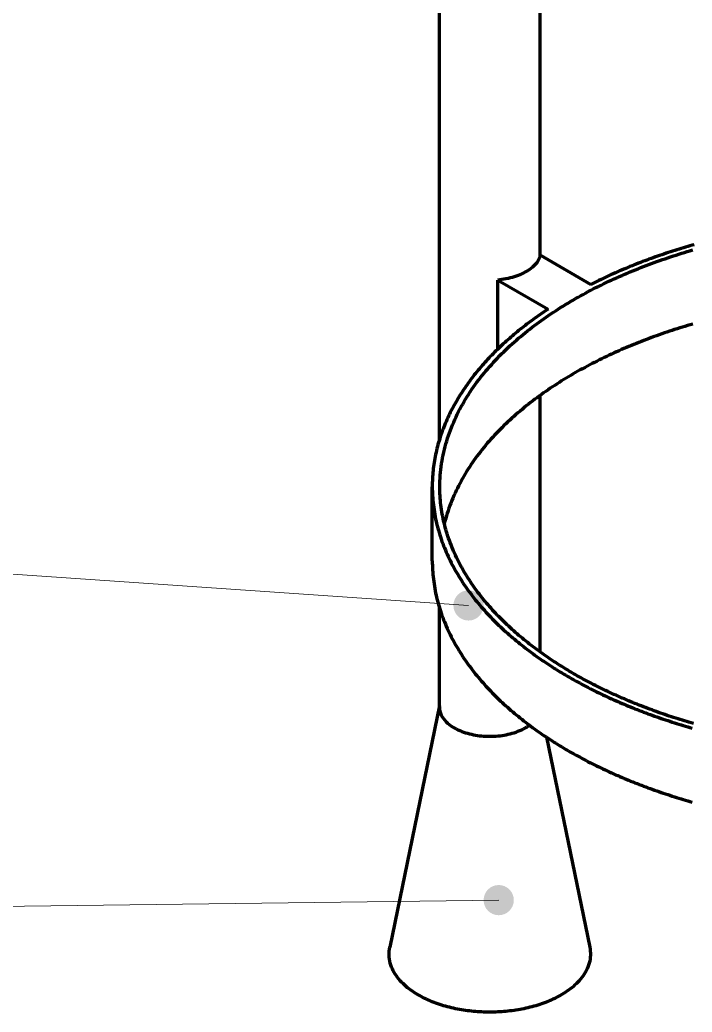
# Model space of a CAD drawing. Header units: millimetres. Extents: x 0 to 594, y 0 to 420.
# Drawn here: x 150.46 to 177.16, y 191.42 to 230.82 of the extents above; entities that cross this region are included whole.
import ezdxf

# ---------------------------------------------------------------- set-up
doc = ezdxf.new("R2010")
doc.units = ezdxf.units.MM
doc.layers.add('01-VISIBLE', color=7, linetype='CONTINUOUS', lineweight=70)
doc.layers.add('08-FINA', color=5, linetype='CONTINUOUS', lineweight=18)

msp = doc.modelspace()

# ---------------------------------------------------------------- hatches: boundary and pattern name
at = {"layer": '08-FINA'}
h = msp.add_hatch(color=7, dxfattribs=at)
h.dxf.hatch_style = 1
edge = h.paths.add_edge_path()
edge.add_arc((168.274, 207.566), 0.6, 0, 360)
h = msp.add_hatch(color=7, dxfattribs=at)
h.dxf.hatch_style = 1
edge = h.paths.add_edge_path()
edge.add_arc((169.474, 195.866), 0.6, 0, 360)

# ---------------------------------------------------------------- linework, layer by layer
at = {"layer": '01-VISIBLE'}
for p, q in [((167.117, 214.14), (167.117, 233.421)), ((171.117, 221.419), (171.117, 233.421)), ((171.132, 221.468), (173.132, 220.313)), ((169.435, 220.488), (171.435, 219.333)), ((169.435, 217.744), (169.435, 220.488)), ((171.117, 205.72), (171.117, 215.904)), ((166.835, 209.343), (166.835, 212.282)), ((167.117, 203.525), (167.117, 207.485)), ((167.117, 203.593), (165.145, 193.999)), ((171.376, 202.331), (173.089, 193.999))]:
    msp.add_line(p, q, dxfattribs=at)
for points in [[(177.237, 221.889), (177.151, 221.865), (177.065, 221.84), (176.978, 221.815), (176.892, 221.789), (176.806, 221.764), (176.72, 221.738), (176.634, 221.711), (176.548, 221.685), (176.462, 221.658), (176.377, 221.631), (176.291, 221.603), (176.206, 221.575), (176.12, 221.547), (176.035, 221.519), (175.95, 221.49), (175.865, 221.461), (175.78, 221.431), (175.695, 221.402), (175.61, 221.372), (175.526, 221.341), (175.441, 221.311), (175.357, 221.279), (175.273, 221.248), (175.189, 221.216), (175.105, 221.184), (175.021, 221.152), (174.937, 221.119), (174.853, 221.086), (174.77, 221.053), (174.687, 221.019), (174.603, 220.985), (174.52, 220.951), (174.437, 220.916), (174.355, 220.881), (174.272, 220.846), (174.19, 220.81), (174.107, 220.774), (174.025, 220.737), (173.943, 220.701), (173.861, 220.664), (173.78, 220.626), (173.698, 220.588), (173.617, 220.55), (173.536, 220.511), (173.455, 220.472), (173.374, 220.433), (173.293, 220.393), (173.213, 220.353), (173.132, 220.313)], [(167.135, 212.282), (167.136, 212.397), (167.139, 212.512), (167.145, 212.626), (167.152, 212.741), (167.162, 212.855), (167.174, 212.97), (167.188, 213.084), (167.204, 213.197), (167.222, 213.311), (167.243, 213.424), (167.265, 213.536), (167.289, 213.648), (167.316, 213.76), (167.344, 213.871), (167.375, 213.982), (167.407, 214.092), (167.441, 214.202), (167.477, 214.311), (167.515, 214.419), (167.555, 214.527), (167.596, 214.634), (167.64, 214.741), (167.685, 214.846), (167.731, 214.951), (167.78, 215.055), (167.83, 215.159), (167.881, 215.261), (167.934, 215.363), (167.989, 215.464), (168.045, 215.564), (168.103, 215.664), (168.161, 215.762), (168.222, 215.86), (168.283, 215.957), (168.346, 216.053), (168.411, 216.148), (168.476, 216.242), (168.543, 216.336), (168.611, 216.428), (168.68, 216.52), (168.75, 216.611), (168.821, 216.701), (168.894, 216.79), (168.967, 216.878), (169.042, 216.966), (169.117, 217.052), (169.194, 217.138), (169.271, 217.223), (169.349, 217.307), (169.428, 217.39), (169.509, 217.472), (169.589, 217.554), (169.671, 217.634), (169.754, 217.714), (169.837, 217.793), (169.921, 217.871), (170.006, 217.949), (170.092, 218.025), (170.178, 218.101), (170.265, 218.176), (170.353, 218.25), (170.441, 218.323), (170.53, 218.396), (170.62, 218.468), (170.71, 218.539), (170.801, 218.609), (170.892, 218.678), (170.984, 218.747), (171.077, 218.815), (171.17, 218.882), (171.264, 218.949), (171.358, 219.014), (171.453, 219.079), (171.548, 219.144), (171.643, 219.207), (171.739, 219.27), (171.836, 219.332), (171.933, 219.394), (172.03, 219.454), (172.128, 219.515), (172.227, 219.574), (172.325, 219.633), (172.424, 219.691), (172.524, 219.748), (172.624, 219.805), (172.724, 219.861), (172.824, 219.916), (172.925, 219.971), (173.027, 220.025), (173.128, 220.079), (173.23, 220.131), (173.332, 220.184), (173.435, 220.235), (173.538, 220.286), (173.641, 220.337), (173.745, 220.386), (173.848, 220.436), (173.953, 220.484), (174.057, 220.532), (174.161, 220.579), (174.266, 220.626), (174.371, 220.672), (174.477, 220.718), (174.583, 220.763), (174.688, 220.807), (174.795, 220.851), (174.901, 220.895), (175.007, 220.937), (175.114, 220.98), (175.221, 221.021), (175.328, 221.062), (175.436, 221.103), (175.544, 221.143), (175.651, 221.182), (175.759, 221.221), (175.868, 221.26), (175.976, 221.297), (176.085, 221.335), (176.193, 221.372), (176.302, 221.408), (176.412, 221.444), (176.521, 221.479), (176.63, 221.514), (176.74, 221.548), (176.85, 221.581), (176.96, 221.615), (177.07, 221.647), (177.18, 221.68)], [(171.132, 221.468), (171.106, 221.389), (171.071, 221.314), (171.03, 221.242), (170.982, 221.175), (170.93, 221.111), (170.872, 221.051), (170.811, 220.996), (170.747, 220.943), (170.68, 220.895), (170.611, 220.849), (170.54, 220.807), (170.467, 220.768), (170.392, 220.732), (170.317, 220.699), (170.24, 220.668), (170.162, 220.64), (170.083, 220.614), (170.004, 220.591), (169.924, 220.57), (169.843, 220.551), (169.762, 220.534), (169.681, 220.519), (169.599, 220.507), (169.517, 220.496), (169.435, 220.488)], [(171.435, 219.333), (171.368, 219.289), (171.301, 219.244), (171.235, 219.199), (171.168, 219.153), (171.102, 219.107), (171.036, 219.061), (170.97, 219.015), (170.905, 218.968), (170.84, 218.921), (170.775, 218.873), (170.71, 218.825), (170.645, 218.777), (170.581, 218.728), (170.518, 218.679), (170.454, 218.63), (170.391, 218.58), (170.328, 218.53), (170.265, 218.479), (170.203, 218.428), (170.141, 218.377), (170.079, 218.325), (170.017, 218.273), (169.956, 218.221), (169.896, 218.168), (169.835, 218.115), (169.775, 218.061), (169.715, 218.007), (169.656, 217.953), (169.597, 217.898), (169.538, 217.843), (169.48, 217.787), (169.422, 217.732), (169.365, 217.675), (169.308, 217.618), (169.251, 217.561), (169.195, 217.504), (169.139, 217.446), (169.083, 217.387), (169.028, 217.328), (168.974, 217.269), (168.92, 217.21), (168.866, 217.149), (168.813, 217.089), (168.76, 217.028), (168.708, 216.967), (168.656, 216.905), (168.605, 216.843), (168.555, 216.78), (168.504, 216.718), (168.455, 216.654), (168.406, 216.59), (168.357, 216.526), (168.309, 216.462), (168.262, 216.396), (168.215, 216.331), (168.169, 216.265), (168.123, 216.199), (168.078, 216.132), (168.033, 216.065), (167.99, 215.997), (167.946, 215.93), (167.904, 215.861), (167.862, 215.792), (167.821, 215.723), (167.78, 215.654), (167.74, 215.584), (167.701, 215.513), (167.663, 215.443), (167.625, 215.371), (167.588, 215.3), (167.552, 215.228), (167.517, 215.156), (167.482, 215.083), (167.448, 215.01), (167.415, 214.937), (167.383, 214.863), (167.351, 214.789), (167.321, 214.714), (167.291, 214.639), (167.262, 214.564), (167.234, 214.489), (167.207, 214.413), (167.18, 214.337), (167.155, 214.261), (167.13, 214.184), (167.107, 214.107), (167.084, 214.03), (167.062, 213.952), (167.041, 213.874), (167.022, 213.796), (167.003, 213.718), (166.985, 213.64), (166.968, 213.561), (166.952, 213.482), (166.937, 213.403), (166.923, 213.324), (166.91, 213.244), (166.898, 213.165), (166.887, 213.085), (166.877, 213.005), (166.868, 212.925), (166.861, 212.845), (166.854, 212.765), (166.848, 212.684), (166.843, 212.604), (166.84, 212.524), (166.837, 212.443), (166.835, 212.363), (166.835, 212.282)], [(177.177, 218.739), (177.074, 218.709), (176.971, 218.679), (176.868, 218.648), (176.766, 218.616), (176.663, 218.584), (176.561, 218.552), (176.458, 218.519), (176.356, 218.486), (176.254, 218.452), (176.152, 218.418), (176.051, 218.384), (175.949, 218.349), (175.848, 218.313), (175.746, 218.277), (175.645, 218.241), (175.545, 218.204), (175.444, 218.166), (175.343, 218.129), (175.243, 218.09), (175.143, 218.051), (175.043, 218.012), (174.943, 217.972), (174.844, 217.932), (174.744, 217.891), (174.645, 217.85), (174.546, 217.808), (174.447, 217.766), (174.349, 217.723), (174.251, 217.68), (174.153, 217.636), (174.055, 217.592), (173.957, 217.547), (173.86, 217.501), (173.763, 217.456), (173.666, 217.409), (173.569, 217.362), (173.473, 217.315), (173.377, 217.267), (173.281, 217.218), (173.185, 217.169), (173.09, 217.119), (172.995, 217.069), (172.901, 217.018), (172.806, 216.967), (172.712, 216.915), (172.618, 216.863), (172.525, 216.809), (172.432, 216.756), (172.339, 216.702), (172.247, 216.647), (172.155, 216.591), (172.063, 216.535), (171.972, 216.479), (171.881, 216.422), (171.791, 216.364), (171.7, 216.305), (171.611, 216.246), (171.521, 216.187), (171.433, 216.126), (171.344, 216.065), (171.256, 216.004), (171.169, 215.942), (171.081, 215.879), (170.995, 215.815), (170.909, 215.751), (170.823, 215.686), (170.738, 215.621), (170.653, 215.555), (170.569, 215.488), (170.486, 215.42), (170.403, 215.352), (170.32, 215.283), (170.238, 215.214), (170.157, 215.143), (170.077, 215.072), (169.997, 215.001), (169.917, 214.928), (169.839, 214.855), (169.761, 214.781), (169.683, 214.707), (169.607, 214.631), (169.531, 214.555), (169.456, 214.479), (169.381, 214.401), (169.308, 214.323), (169.235, 214.244), (169.163, 214.164), (169.092, 214.084), (169.021, 214.003), (168.952, 213.921), (168.883, 213.838), (168.816, 213.754), (168.749, 213.67), (168.683, 213.585), (168.619, 213.5), (168.555, 213.413), (168.492, 213.326), (168.431, 213.238), (168.37, 213.149), (168.311, 213.06), (168.253, 212.969), (168.195, 212.878), (168.14, 212.787), (168.085, 212.694), (168.031, 212.601), (167.979, 212.507), (167.928, 212.413), (167.879, 212.317), (167.831, 212.221), (167.784, 212.125), (167.738, 212.027), (167.695, 211.929), (167.652, 211.831), (167.611, 211.731), (167.572, 211.631), (167.534, 211.531), (167.497, 211.43), (167.463, 211.328), (167.429, 211.226), (167.398, 211.123), (167.368, 211.02), (167.34, 210.916), (167.314, 210.812)], [(166.835, 212.282), (166.836, 212.19), (166.838, 212.097), (166.841, 212.005), (166.846, 211.913), (166.852, 211.821), (166.86, 211.729), (166.869, 211.637), (166.879, 211.545), (166.891, 211.453), (166.904, 211.362), (166.918, 211.27), (166.934, 211.179), (166.951, 211.089), (166.969, 210.998), (166.989, 210.908), (167.009, 210.818), (167.032, 210.728), (167.055, 210.639), (167.08, 210.55), (167.106, 210.461), (167.133, 210.373), (167.161, 210.285), (167.19, 210.197), (167.221, 210.11), (167.253, 210.024), (167.286, 209.937), (167.32, 209.851), (167.355, 209.766), (167.391, 209.681), (167.429, 209.597), (167.467, 209.513), (167.507, 209.429), (167.547, 209.346), (167.589, 209.263), (167.631, 209.181), (167.675, 209.1), (167.719, 209.019), (167.764, 208.938), (167.81, 208.858), (167.858, 208.779), (167.906, 208.7), (167.954, 208.622), (168.004, 208.544), (168.055, 208.467), (168.106, 208.39), (168.158, 208.314), (168.211, 208.238), (168.265, 208.163), (168.32, 208.088), (168.375, 208.014), (168.431, 207.941), (168.488, 207.868), (168.545, 207.795), (168.603, 207.724), (168.662, 207.652), (168.721, 207.582), (168.781, 207.512), (168.842, 207.442), (168.903, 207.373), (168.965, 207.304), (169.028, 207.236), (169.091, 207.169), (169.155, 207.102), (169.219, 207.036), (169.284, 206.97), (169.349, 206.904), (169.415, 206.84), (169.481, 206.775), (169.548, 206.712), (169.616, 206.648), (169.683, 206.586), (169.752, 206.524), (169.821, 206.462), (169.89, 206.401), (169.96, 206.34), (170.03, 206.28), (170.1, 206.221), (170.171, 206.162), (170.243, 206.103), (170.315, 206.045), (170.387, 205.987), (170.459, 205.93), (170.532, 205.873), (170.606, 205.817), (170.679, 205.762), (170.754, 205.707), (170.828, 205.652), (170.903, 205.598), (170.978, 205.544), (171.053, 205.491), (171.129, 205.438), (171.205, 205.385), (171.282, 205.334), (171.358, 205.282), (171.435, 205.231), (171.513, 205.181), (171.59, 205.131), (171.668, 205.081), (171.746, 205.032), (171.825, 204.983), (171.904, 204.935), (171.983, 204.887), (172.062, 204.839), (172.141, 204.792), (172.221, 204.746), (172.301, 204.7), (172.381, 204.654), (172.462, 204.609), (172.543, 204.564), (172.624, 204.519), (172.705, 204.475), (172.786, 204.431), (172.868, 204.388), (172.95, 204.345), (173.032, 204.303), (173.114, 204.261), (173.196, 204.219), (173.279, 204.178), (173.362, 204.137), (173.445, 204.096), (173.528, 204.056), (173.612, 204.017), (173.695, 203.977), (173.779, 203.938), (173.863, 203.9), (173.947, 203.862), (174.031, 203.824), (174.116, 203.786), (174.2, 203.749), (174.285, 203.713), (174.37, 203.676), (174.455, 203.64), (174.54, 203.605), (174.626, 203.57), (174.711, 203.535), (174.797, 203.5), (174.883, 203.466), (174.969, 203.432), (175.055, 203.399), (175.141, 203.366), (175.227, 203.333), (175.314, 203.301), (175.401, 203.269), (175.487, 203.237), (175.574, 203.205), (175.661, 203.174), (175.748, 203.144), (175.836, 203.113), (175.923, 203.083), (176.01, 203.054), (176.098, 203.024), (176.186, 202.995), (176.274, 202.967), (176.361, 202.938), (176.449, 202.91), (176.538, 202.883), (176.626, 202.855), (176.714, 202.828), (176.803, 202.801), (176.891, 202.775), (176.98, 202.749), (177.068, 202.723), (177.157, 202.698)], [(177.203, 202.878), (177.115, 202.903), (177.028, 202.929), (176.941, 202.955), (176.854, 202.981), (176.767, 203.008), (176.68, 203.035), (176.594, 203.062), (176.507, 203.09), (176.421, 203.118), (176.334, 203.146), (176.248, 203.174), (176.162, 203.203), (176.076, 203.232), (175.99, 203.262), (175.904, 203.292), (175.818, 203.322), (175.733, 203.353), (175.647, 203.383), (175.562, 203.415), (175.477, 203.446), (175.391, 203.478), (175.306, 203.51), (175.222, 203.543), (175.137, 203.576), (175.052, 203.609), (174.968, 203.643), (174.884, 203.677), (174.799, 203.711), (174.715, 203.745), (174.632, 203.781), (174.548, 203.816), (174.464, 203.852), (174.381, 203.888), (174.298, 203.924), (174.215, 203.961), (174.132, 203.998), (174.049, 204.036), (173.966, 204.074), (173.884, 204.112), (173.802, 204.151), (173.72, 204.19), (173.638, 204.229), (173.556, 204.269), (173.475, 204.309), (173.393, 204.35), (173.312, 204.391), (173.231, 204.432), (173.151, 204.474), (173.07, 204.516), (172.99, 204.559), (172.91, 204.602), (172.83, 204.645), (172.75, 204.689), (172.671, 204.733), (172.592, 204.777), (172.513, 204.822), (172.434, 204.868), (172.355, 204.914), (172.277, 204.96), (172.199, 205.007), (172.121, 205.054), (172.044, 205.101), (171.967, 205.149), (171.89, 205.198), (171.813, 205.246), (171.737, 205.296), (171.661, 205.345), (171.585, 205.396), (171.51, 205.446), (171.434, 205.497), (171.36, 205.549), (171.285, 205.601), (171.211, 205.653), (171.137, 205.706), (171.063, 205.759), (170.99, 205.813), (170.917, 205.867), (170.845, 205.922), (170.772, 205.977), (170.701, 206.033), (170.629, 206.089), (170.558, 206.146), (170.487, 206.203), (170.417, 206.261), (170.347, 206.319), (170.278, 206.377), (170.209, 206.437), (170.14, 206.496), (170.072, 206.556), (170.005, 206.617), (169.937, 206.678), (169.871, 206.74), (169.804, 206.802), (169.738, 206.865), (169.673, 206.928), (169.608, 206.992), (169.544, 207.056), (169.48, 207.121), (169.417, 207.186), (169.355, 207.252), (169.292, 207.318), (169.231, 207.385), (169.17, 207.452), (169.11, 207.52), (169.05, 207.589), (168.991, 207.658), (168.932, 207.727), (168.875, 207.798), (168.817, 207.868), (168.761, 207.939), (168.705, 208.011), (168.65, 208.083), (168.596, 208.156), (168.542, 208.23), (168.489, 208.303), (168.437, 208.378), (168.386, 208.453), (168.335, 208.528), (168.285, 208.604), (168.236, 208.681), (168.188, 208.758), (168.141, 208.836), (168.095, 208.914), (168.049, 208.993), (168.005, 209.072), (167.961, 209.151), (167.918, 209.232), (167.876, 209.312), (167.836, 209.394), (167.796, 209.475), (167.757, 209.557), (167.719, 209.64), (167.682, 209.723), (167.647, 209.807), (167.612, 209.891), (167.579, 209.975), (167.546, 210.06), (167.515, 210.145), (167.485, 210.231), (167.456, 210.317), (167.428, 210.404), (167.401, 210.491), (167.376, 210.578), (167.351, 210.665), (167.328, 210.753), (167.307, 210.842), (167.286, 210.93), (167.267, 211.019), (167.249, 211.108), (167.232, 211.197), (167.217, 211.287), (167.203, 211.377), (167.19, 211.467), (167.178, 211.557), (167.168, 211.647), (167.159, 211.738), (167.152, 211.828), (167.146, 211.919), (167.141, 212.01), (167.138, 212.1), (167.136, 212.191), (167.135, 212.282)], [(166.835, 209.343), (166.836, 209.25), (166.838, 209.158), (166.841, 209.066), (166.846, 208.973), (166.852, 208.881), (166.86, 208.789), (166.869, 208.697), (166.879, 208.605), (166.891, 208.514), (166.904, 208.422), (166.918, 208.331), (166.934, 208.24), (166.951, 208.149), (166.969, 208.059), (166.989, 207.968), (167.009, 207.878), (167.032, 207.789), (167.055, 207.699), (167.08, 207.61), (167.106, 207.522), (167.133, 207.433), (167.161, 207.346), (167.19, 207.258), (167.221, 207.171), (167.253, 207.084), (167.286, 206.998), (167.32, 206.912), (167.355, 206.827), (167.391, 206.742), (167.429, 206.657), (167.467, 206.573), (167.507, 206.49), (167.547, 206.407), (167.589, 206.324), (167.631, 206.242), (167.675, 206.16), (167.719, 206.079), (167.764, 205.999), (167.81, 205.919), (167.858, 205.84), (167.906, 205.761), (167.954, 205.682), (168.004, 205.604), (168.055, 205.527), (168.106, 205.45), (168.158, 205.374), (168.211, 205.299), (168.265, 205.223), (168.32, 205.149), (168.375, 205.075), (168.431, 205.001), (168.488, 204.928), (168.545, 204.856), (168.603, 204.784), (168.662, 204.713), (168.721, 204.642), (168.781, 204.572), (168.842, 204.503), (168.903, 204.433), (168.965, 204.365), (169.028, 204.297), (169.091, 204.229), (169.155, 204.163), (169.219, 204.096), (169.284, 204.03), (169.349, 203.965), (169.415, 203.9), (169.481, 203.836), (169.548, 203.772), (169.616, 203.709), (169.683, 203.646), (169.752, 203.584), (169.821, 203.523), (169.89, 203.462), (169.96, 203.401), (170.03, 203.341), (170.1, 203.281), (170.171, 203.222), (170.243, 203.164), (170.315, 203.105), (170.387, 203.048), (170.459, 202.991), (170.532, 202.934), (170.606, 202.878), (170.679, 202.822), (170.754, 202.767), (170.828, 202.712), (170.903, 202.658), (170.978, 202.604), (171.053, 202.551), (171.129, 202.498), (171.205, 202.446), (171.282, 202.394), (171.358, 202.343), (171.435, 202.292), (171.513, 202.241), (171.59, 202.191), (171.668, 202.142), (171.746, 202.092), (171.825, 202.044), (171.904, 201.995), (171.983, 201.947), (172.062, 201.9), (172.141, 201.853), (172.221, 201.806), (172.301, 201.76), (172.381, 201.714), (172.462, 201.669), (172.543, 201.624), (172.624, 201.58), (172.705, 201.536), (172.786, 201.492), (172.868, 201.449), (172.95, 201.406), (173.032, 201.363), (173.114, 201.321), (173.196, 201.28), (173.279, 201.238), (173.362, 201.198), (173.445, 201.157), (173.528, 201.117), (173.612, 201.077), (173.695, 201.038), (173.779, 200.999), (173.863, 200.96), (173.947, 200.922), (174.031, 200.885), (174.116, 200.847), (174.2, 200.81), (174.285, 200.773), (174.37, 200.737), (174.455, 200.701), (174.54, 200.665), (174.626, 200.63), (174.711, 200.595), (174.797, 200.561), (174.883, 200.527), (174.969, 200.493), (175.055, 200.459), (175.141, 200.426), (175.227, 200.394), (175.314, 200.361), (175.401, 200.329), (175.487, 200.297), (175.574, 200.266), (175.661, 200.235), (175.748, 200.204), (175.836, 200.174), (175.923, 200.144), (176.01, 200.114), (176.098, 200.085), (176.186, 200.056), (176.274, 200.027), (176.361, 199.999), (176.449, 199.971), (176.538, 199.943), (176.626, 199.916), (176.714, 199.889), (176.803, 199.862), (176.891, 199.836), (176.98, 199.81), (177.068, 199.784), (177.157, 199.758)], [(167.117, 203.525), (167.122, 203.444), (167.136, 203.364), (167.16, 203.286), (167.192, 203.211), (167.231, 203.14), (167.277, 203.072), (167.328, 203.009), (167.384, 202.949), (167.443, 202.893), (167.505, 202.841), (167.571, 202.792), (167.639, 202.747), (167.708, 202.705), (167.78, 202.666), (167.853, 202.63), (167.927, 202.597), (168.003, 202.566), (168.079, 202.538), (168.157, 202.512), (168.235, 202.489), (168.313, 202.468), (168.393, 202.449), (168.472, 202.432), (168.552, 202.417), (168.633, 202.405), (168.714, 202.394), (168.795, 202.386), (168.876, 202.379), (168.957, 202.374), (169.039, 202.371), (169.12, 202.37), (169.202, 202.371), (169.283, 202.374), (169.364, 202.379), (169.446, 202.386), (169.527, 202.395), (169.607, 202.406), (169.688, 202.419), (169.768, 202.433), (169.848, 202.45), (169.927, 202.469), (170.005, 202.491), (170.083, 202.514), (170.161, 202.54), (170.237, 202.569), (170.312, 202.599), (170.387, 202.633), (170.46, 202.669), (170.531, 202.709)], [(170.531, 202.709), (170.558, 202.725), (170.586, 202.742), (170.613, 202.759), (170.639, 202.776), (170.666, 202.795), (170.691, 202.813)], [(173.089, 193.999), (173.103, 193.92), (173.112, 193.84), (173.116, 193.759), (173.116, 193.679), (173.111, 193.598), (173.1, 193.519), (173.086, 193.439), (173.066, 193.361), (173.042, 193.284), (173.015, 193.209), (172.983, 193.135), (172.947, 193.062), (172.908, 192.992), (172.866, 192.923), (172.821, 192.856), (172.773, 192.791), (172.723, 192.728), (172.671, 192.667), (172.616, 192.608), (172.559, 192.551), (172.5, 192.496), (172.44, 192.442), (172.378, 192.39), (172.315, 192.34), (172.251, 192.292), (172.185, 192.245), (172.118, 192.2), (172.05, 192.157), (171.981, 192.115), (171.911, 192.075), (171.841, 192.036), (171.769, 191.999), (171.697, 191.963), (171.625, 191.928), (171.551, 191.895), (171.477, 191.863), (171.403, 191.832), (171.328, 191.803), (171.252, 191.774), (171.176, 191.747), (171.1, 191.722), (171.023, 191.697), (170.946, 191.673), (170.869, 191.651), (170.791, 191.63), (170.713, 191.61), (170.635, 191.591), (170.556, 191.572), (170.477, 191.555), (170.398, 191.54), (170.319, 191.525), (170.24, 191.511), (170.16, 191.498), (170.081, 191.486), (170.001, 191.475), (169.921, 191.465), (169.841, 191.456), (169.761, 191.448), (169.68, 191.441), (169.6, 191.435), (169.519, 191.43), (169.439, 191.425), (169.358, 191.422), (169.278, 191.42), (169.197, 191.418), (169.117, 191.418), (169.036, 191.418), (168.956, 191.42), (168.875, 191.422), (168.795, 191.425), (168.714, 191.43), (168.634, 191.435), (168.553, 191.441), (168.473, 191.448), (168.393, 191.456), (168.313, 191.465), (168.233, 191.475), (168.153, 191.486), (168.073, 191.498), (167.994, 191.511), (167.914, 191.525), (167.835, 191.54), (167.756, 191.555), (167.677, 191.572), (167.599, 191.591), (167.52, 191.61), (167.442, 191.63), (167.365, 191.651), (167.287, 191.673), (167.21, 191.697), (167.134, 191.722), (167.057, 191.747), (166.981, 191.774), (166.906, 191.803), (166.831, 191.832), (166.756, 191.863), (166.682, 191.895), (166.609, 191.928), (166.536, 191.963), (166.464, 191.999), (166.393, 192.036), (166.322, 192.075), (166.252, 192.115), (166.183, 192.157), (166.115, 192.2), (166.049, 192.245), (165.983, 192.292), (165.918, 192.34), (165.855, 192.39), (165.793, 192.442), (165.733, 192.496), (165.674, 192.551), (165.618, 192.608), (165.563, 192.667), (165.51, 192.728), (165.46, 192.791), (165.412, 192.856), (165.367, 192.923), (165.325, 192.992), (165.286, 193.062), (165.251, 193.135), (165.219, 193.209), (165.191, 193.284), (165.167, 193.361), (165.148, 193.439), (165.133, 193.519), (165.123, 193.598), (165.118, 193.679), (165.117, 193.759), (165.122, 193.84), (165.131, 193.92), (165.145, 193.999)]]:
    msp.add_lwpolyline(points, dxfattribs=at)
at = {"layer": '08-FINA'}
for p, q in [((51.489, 215.602), (168.274, 207.566)), ((51.5, 194.35), (169.474, 195.866))]:
    msp.add_line(p, q, dxfattribs=at)

doc.saveas('drawing.dxf')
